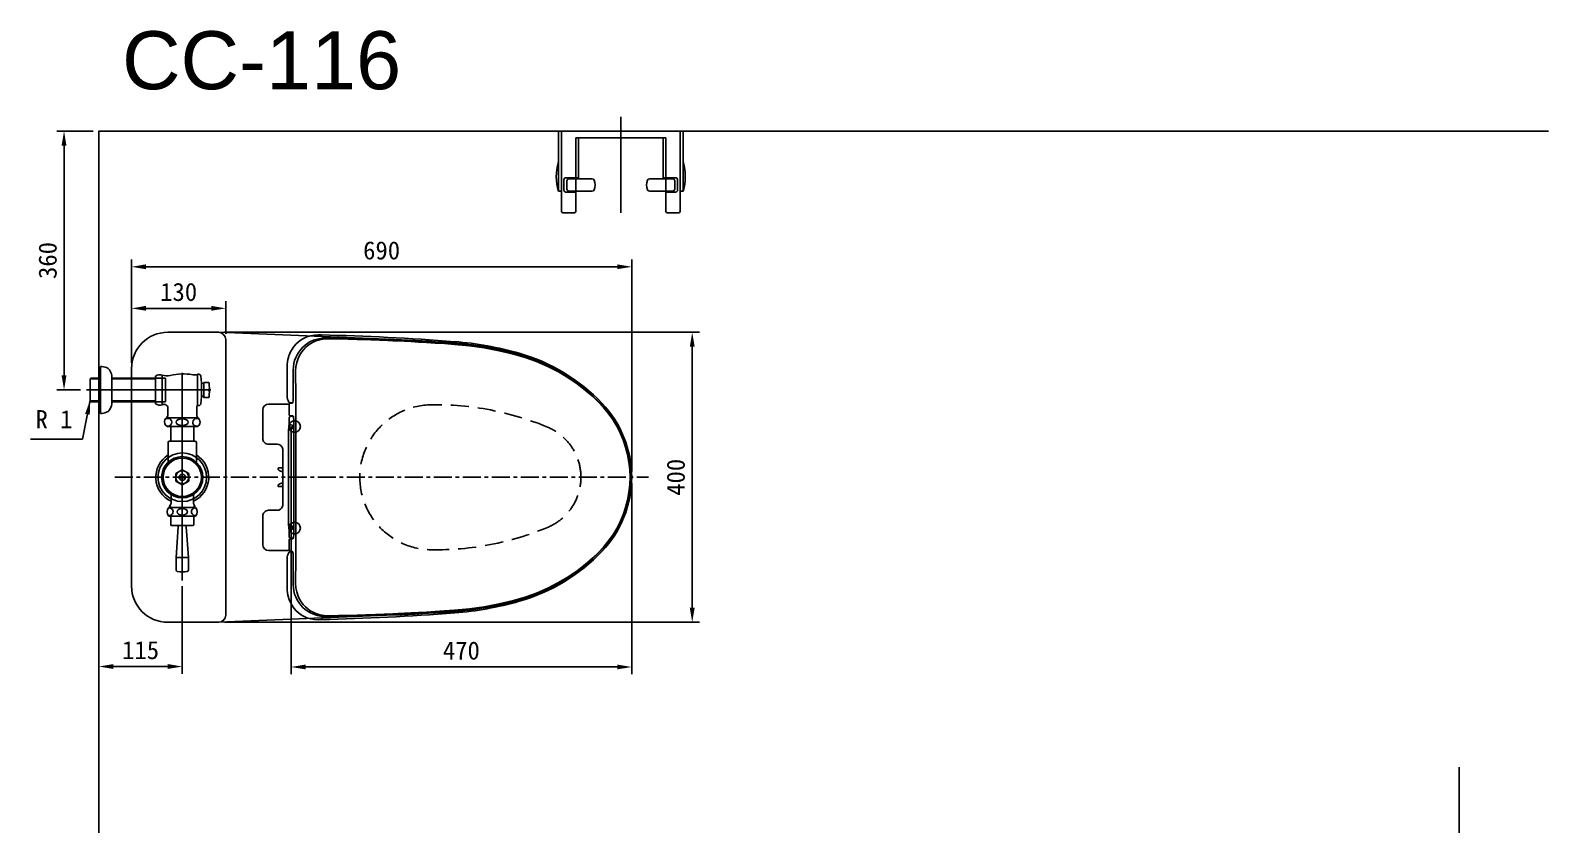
# Model space of a CAD drawing. Extents: x 3417 to 8696, y 52 to 2243.
# Drawn here: x 3472 to 5567, y 1148 to 2243 of the extents above; entities that cross this region are included whole.
import ezdxf

# ---------------------------------------------------------------- set-up
doc = ezdxf.new("R2010")
doc.units = 0
doc.header["$LTSCALE"] = 20
doc.header["$MEASUREMENT"] = 0
doc.linetypes.add('CENTER', pattern=[2, 1.25, -0.25, 0.25, -0.25])
doc.linetypes.add('HIDDEN', pattern=[0.375, 0.25, -0.125])
doc.layers.get('0').update_dxf_attribs({"linetype": 'CONTINUOUS'})
doc.layers.get('DEFPOINTS').update_dxf_attribs({"linetype": 'CONTINUOUS'})
for name, color, linetype in [('1', 1, 'CONTINUOUS'), ('2', 2, 'CONTINUOUS'), ('3', 3, 'CONTINUOUS'), ('4', 4, 'CONTINUOUS'), ('6', 6, 'CONTINUOUS')]:
    doc.layers.add(name, color=color, linetype=linetype)
doc.styles.add('GHS', font='romans', dxfattribs={"bigfont": 'ghs'})
doc.styles.add('ROMANS', font='ROMANS')
doc.dimstyles.get("Standard").update_dxf_attribs({"dimtxt": 2.5, "dimasz": 2, "dimexe": 2, "dimexo": 1, "dimgap": 1.5, "dimtad": 1, "dimdec": 0, "dimlfac": 10, "dimrnd": 0.5, "dimzin": 0, "dimdsep": 46, "dimtxsty": 'Standard', "dimcen": 0, "dimclrt": 2, "dimadec": 0, "dimazin": 0, "dimtfac": 1, "dimtdec": 0, "dimtmove": 0, "dimatfit": 3, "dimfxl": 1, "dimtolj": 1, "dimtzin": 0, "dimarcsym": 0})

# ---------------------------------------------------------------- blocks, each defined once
blk = doc.blocks.new('*D13')
at = {"layer": '3', "color": 3, "lineweight": -2, "transparency": 16777216}
for p, q in [((3566.8, 1468.7), (3566.8, 1355.7)), ((3681.8, 1476.5), (3681.8, 1355.7)), ((3586.8, 1365.7), (3661.8, 1365.7))]:
    blk.add_line(p, q, dxfattribs=at)
at = {"layer": '3', "color": 3, "transparency": 16777216}
for points in [[(3586.8, 1369.1), (3586.8, 1362.4), (3566.8, 1365.7)], [(3661.8, 1369.1), (3661.8, 1362.4), (3681.8, 1365.7)]]:
    blk.add_solid(points, dxfattribs=at)
at = {"layer": 'DEFPOINTS', "color": 0, "transparency": 16777216}
for p in [(3566.8, 1476.7), (3681.8, 1484.5), (3681.8, 1365.7)]:
    blk.add_point(p, dxfattribs=at)
at = {"layer": '3', "color": 2, "transparency": 16777216, "insert": (3624.3, 1388.2), "char_height": 25, "attachment_point": 5}
blk.add_mtext('\\A1;115', dxfattribs=at)
blk = doc.blocks.new('*D22')
at = {"layer": '3', "color": 3, "lineweight": -2, "transparency": 16777216}
for p, q in [((3611.8, 1784.7), (3611.8, 1927)), ((4301.8, 1634.7), (4301.8, 1927)), ((3631.8, 1917), (4281.8, 1917))]:
    blk.add_line(p, q, dxfattribs=at)
at = {"layer": '3', "color": 3, "transparency": 16777216}
for points in [[(3631.8, 1920.4), (3631.8, 1913.7), (3611.8, 1917)], [(4281.8, 1920.4), (4281.8, 1913.7), (4301.8, 1917)]]:
    blk.add_solid(points, dxfattribs=at)
at = {"layer": 'DEFPOINTS', "color": 0, "transparency": 16777216}
for p in [(4301.8, 1917), (3611.8, 1776.7), (4301.8, 1626.7)]:
    blk.add_point(p, dxfattribs=at)
at = {"layer": '3', "color": 2, "transparency": 16777216, "insert": (3956.8, 1939.5), "char_height": 25, "attachment_point": 5}
blk.add_mtext('\\A1;690', dxfattribs=at)
blk = doc.blocks.new('*D23')
at = {"layer": '3', "color": 3, "lineweight": -2, "transparency": 16777216}
for p, q in [((3611.8, 1784.7), (3611.8, 1869.7)), ((3741.8, 1824.7), (3741.8, 1869.7)), ((3631.8, 1859.7), (3721.8, 1859.7))]:
    blk.add_line(p, q, dxfattribs=at)
at = {"layer": '3', "color": 3, "transparency": 16777216}
for points in [[(3631.8, 1863.1), (3631.8, 1856.4), (3611.8, 1859.7)], [(3721.8, 1863.1), (3721.8, 1856.4), (3741.8, 1859.7)]]:
    blk.add_solid(points, dxfattribs=at)
at = {"layer": 'DEFPOINTS', "color": 0, "transparency": 16777216}
for p in [(3741.8, 1859.7), (3741.8, 1816.7), (3611.8, 1776.7)]:
    blk.add_point(p, dxfattribs=at)
at = {"layer": '3', "color": 2, "transparency": 16777216, "insert": (3676.8, 1882.2), "char_height": 25, "attachment_point": 5}
blk.add_mtext('\\A1;130', dxfattribs=at)
blk = doc.blocks.new('*D24')
at = {"layer": '3', "color": 3, "lineweight": -2, "transparency": 16777216}
for p, q in [((3831.8, 1696.7), (3831.8, 1355.1)), ((4301.8, 1618.7), (4301.8, 1355.1)), ((3851.8, 1365.1), (4281.8, 1365.1))]:
    blk.add_line(p, q, dxfattribs=at)
at = {"layer": '3', "color": 3, "transparency": 16777216}
for points in [[(3851.8, 1368.4), (3851.8, 1361.8), (3831.8, 1365.1)], [(4281.8, 1368.4), (4281.8, 1361.8), (4301.8, 1365.1)]]:
    blk.add_solid(points, dxfattribs=at)
at = {"layer": 'DEFPOINTS', "color": 0, "transparency": 16777216}
for p in [(3831.8, 1704.7), (4301.8, 1626.7), (4301.8, 1365.1)]:
    blk.add_point(p, dxfattribs=at)
at = {"layer": '3', "color": 2, "transparency": 16777216, "insert": (4066.8, 1387.6), "char_height": 25, "attachment_point": 5}
blk.add_mtext('\\A1;470', dxfattribs=at)
blk = doc.blocks.new('*D25')
at = {"layer": '3', "color": 3, "lineweight": -2, "transparency": 16777216}
for p, q in [((3739.8, 1826.7), (4395.3, 1826.7)), ((4385.3, 1806.7), (4385.3, 1446.7)), ((3740.2, 1426.7), (4395.3, 1426.7))]:
    blk.add_line(p, q, dxfattribs=at)
at = {"layer": '3', "color": 3, "transparency": 16777216}
for points in [[(4382, 1806.7), (4388.7, 1806.7), (4385.3, 1826.7)], [(4382, 1446.7), (4388.7, 1446.7), (4385.3, 1426.7)]]:
    blk.add_solid(points, dxfattribs=at)
at = {"layer": 'DEFPOINTS', "color": 0, "transparency": 16777216}
for p in [(3731.8, 1826.7), (3732.2, 1426.7), (4385.3, 1426.7)]:
    blk.add_point(p, dxfattribs=at)
at = {"layer": '3', "color": 2, "transparency": 16777216, "insert": (4362.8, 1626.7), "char_height": 25, "attachment_point": 5, "rotation": 90}
blk.add_mtext('\\A1;400', dxfattribs=at)
blk = doc.blocks.new('*D27')
at = {"layer": '3', "color": 3, "lineweight": -2, "transparency": 16777216}
for p, q in [((3558.8, 2104.2), (3508.7, 2104.2)), ((3518.7, 2084.2), (3518.7, 1767.2)), ((3541.6, 1747.2), (3508.7, 1747.2))]:
    blk.add_line(p, q, dxfattribs=at)
at = {"layer": '3', "color": 3, "transparency": 16777216}
for points in [[(3515.3, 2084.2), (3522, 2084.2), (3518.7, 2104.2)], [(3515.3, 1767.2), (3522, 1767.2), (3518.7, 1747.2)]]:
    blk.add_solid(points, dxfattribs=at)
at = {"layer": 'DEFPOINTS', "color": 0, "transparency": 16777216}
for p in [(3566.8, 2104.2), (3518.7, 1747.2), (3549.6, 1747.2)]:
    blk.add_point(p, dxfattribs=at)
at = {"layer": '3', "color": 2, "transparency": 16777216, "insert": (3496.2, 1925.7), "char_height": 25, "attachment_point": 5, "rotation": 90}
blk.add_mtext('\\A1;360', dxfattribs=at)
blk = doc.blocks.new('A$C18963F04')
at = {"color": 2, "ltscale": 50}
for p, q in [((80.2, 392.7), (80.2, 392.7)), ((33.5, 308.9), (33.5, 341)), ((13.6, 297.4), (8, 297.4)), ((14.4, 297.4), (13.8, 297.3)), ((36.5, 297.4), (14.4, 297.4)), ((36.4, 282.8), (36.4, 296.9)), ((36.9, 298.2), (40.1, 298.4)), ((38.5, 299), (38.1, 299)), ((38.6, 299), (38.2, 299)), ((0, 289.2), (0, 249.9)), ((0, 289.2), (0, 289.2)), ((36.5, 265.4), (36.5, 278.6)), ((36.9, 281.5), (41.2, 281.3)), ((42.6, 276.3), (42.6, 196.4)), ((35.3, 262.1), (35.3, 196.4)), ((41.4, 263.7), (38.4, 263.9)), ((0, 249.9), (0, 249.9)), ((0, 249.9), (0, 249.9)), ((19.7, 241.9), (8, 241.9)), ((19.7, 241.9), (19.7, 241.9)), ((27.7, 234.1), (27.7, 234.1)), ((27.7, 234.1), (27.7, 215)), ((27.7, 212.5), (27.7, 233.9)), ((27.7, 207.4), (27.7, 212.5)), ((27.7, 207.4), (27.7, 212.5)), ((27.7, 212), (27.7, 211.9)), ((27.7, 211.9), (27.7, 203.6)), ((27.7, 207.1), (27.7, 211.9)), ((21, 208.8), (21, 208.7)), ((21, 207.7), (21, 208.7)), ((21.5, 209.3), (25.7, 209.3)), ((27, 207.7), (27, 208.8)), ((27.2, 204.3), (27.2, 204.3)), ((27.2, 188.5), (27.2, 188.5)), ((27.7, 206.7), (27.7, 206.4)), ((27.7, 206.4), (27.7, 206.7)), ((27.7, 201.4), (27.7, 206.2)), ((27.7, 203.6), (27.7, 204.3)), ((27.7, 203.4), (27.7, 203.6)), ((27.7, 203.6), (27.7, 203.4)), ((27.7, 202.9), (27.7, 196.4)), ((27.7, 189.9), (27.7, 196.4)), ((27.7, 191.4), (27.7, 186.6)), ((27.7, 189.4), (27.7, 189.2)), ((27.7, 189.2), (27.7, 189.4)), ((27.7, 180.9), (27.7, 189.2)), ((27.7, 189.2), (27.7, 188.5)), ((35.3, 130.6), (35.3, 196.4)), ((42.6, 116.5), (42.6, 196.4)), ((507.3, 196.4), (506.6, 196.4)), ((21, 185), (21, 184.1)), ((21, 184), (21, 184.1)), ((21.5, 183.5), (25.7, 183.5)), ((27, 185.1), (27, 184)), ((27.7, 186.1), (27.7, 186.4)), ((27.7, 186.4), (27.7, 186.1)), ((27.7, 185.7), (27.7, 180.9)), ((27.7, 185.4), (27.7, 180.3)), ((27.7, 185.4), (27.7, 180.3)), ((27.7, 180.8), (27.7, 180.9)), ((27.7, 180.3), (27.7, 158.9)), ((27.7, 158.7), (27.7, 177.8)), ((19.7, 150.9), (8, 150.9)), ((19.7, 150.9), (19.7, 150.9)), ((27.7, 158.7), (27.7, 158.7)), ((0, 103.6), (0, 142.9)), ((0, 142.9), (0, 142.9)), ((0, 142.9), (0, 142.9)), ((36.5, 127.4), (36.5, 114.2)), ((41.4, 129.1), (38.4, 128.9)), ((36.4, 110), (36.4, 95.9)), ((36.9, 111.3), (41.2, 111.5)), ((0, 103.6), (0, 103.6)), ((13.6, 95.4), (8, 95.4)), ((14.4, 95.4), (13.8, 95.5)), ((36.5, 95.4), (14.4, 95.4)), ((33.5, 83.8), (33.5, 51.8)), ((36.9, 94.6), (40.1, 94.4)), ((38.5, 93.8), (38.1, 93.8)), ((38.6, 93.8), (38.2, 93.8)), ((80.2, 0.1), (80.2, 0.1))]:
    blk.add_line(p, q, dxfattribs=at)
for points in [[(54.4, 387), (52.9, 386), (49.1, 383.3), (45.6, 380), (43.7, 377.9), (42, 375.6), (40.3, 373.2), (38.1, 369.3), (36.3, 364.9), (36, 364.3), (35.8, 363.5), (35.5, 362.6), (35.2, 361.6), (34.9, 360.4), (34.6, 359), (34, 355.8), (33.6, 352), (33.5, 347.6)], [(41.8, 344.3), (42.1, 348.8), (42.7, 353.2), (43.8, 357.4), (45.3, 361.5), (47.2, 365.4), (49.5, 369.1), (52.2, 372.6), (55.2, 375.8), (58.4, 378.7), (61.9, 381.2), (65, 383)], [(90.3, 387.5), (84.4, 387.2), (78.7, 386.1), (73.2, 384.4), (69.3, 382.6), (65.5, 380.5), (62.1, 378), (58.9, 375.2), (55.7, 371.8), (52.9, 368.2), (50.5, 364.3), (48.6, 360.2), (46.7, 354.6), (45.5, 348.9), (45.2, 343.1)], [(53.1, 386.2), (53.9, 386.7), (54.3, 386.9)], [(76.5, 392.8), (71.4, 392.6), (66.1, 391.7), (60.8, 390.1), (56.8, 388.3), (54.4, 387)], [(62.5, 381.6), (64.9, 383), (65, 383.1)], [(65, 383), (65.8, 383.5), (70, 385.3), (75.4, 387.1), (81.4, 388.2), (87.6, 388.5)], [(80.2, 392.7), (76.5, 392.8)], [(76.5, 392.8), (76.5, 392.8), (76.5, 392.8)], [(507.4, 196.4), (507, 207.1), (505.8, 217.8), (503.8, 228.3), (501.1, 238.6), (497.6, 248.8), (493.4, 258.6), (487.4, 270), (480.4, 280.8), (472.5, 290.9), (463.7, 300.3), (454.4, 309.1), (442.2, 319.5), (429.4, 329.1), (416, 337.9), (402, 345.7), (387.6, 352.7), (372.7, 358.7), (357.5, 363.8), (342.1, 368), (322.1, 372.5), (302, 376.2), (281.7, 378.9), (261.3, 380.7), (240.9, 382.1), (220.5, 383.4), (200.1, 384.5), (143.9, 387), (87.6, 388.5)], [(90.3, 387.5), (104.5, 387.2), (117.9, 386.9), (130.3, 386.6), (141.9, 386.2), (148.8, 386), (155.2, 385.8), (161.4, 385.5), (167.2, 385.3), (172.6, 385.1), (179.2, 384.8), (186.7, 384.4), (195.2, 384), (204.6, 383.5), (214.9, 382.9), (225.9, 382.3), (237.8, 381.5), (250.6, 380.7), (264.3, 379.7)], [(506.6, 196.4), (506.2, 206.9), (505.1, 217.4), (503.2, 227.8), (500.5, 238), (497.1, 248), (493, 257.7), (488.2, 267.1), (482.7, 276.1), (476.6, 284.6), (469.9, 292.7), (462.6, 300.3), (455.1, 307.6), (444.6, 316.7), (433.6, 325.2), (422.1, 333.1), (407.8, 341.7), (393, 349.4), (377.7, 356), (362, 361.6), (346, 366.2), (325.8, 371), (305.4, 374.8), (284.9, 377.8), (264.3, 379.7)], [(33.5, 347.6), (33.6, 341)], [(33.5, 341), (33.5, 341), (33.6, 341)], [(41.8, 303.3), (41.8, 307.9), (41.8, 313.5), (41.8, 320), (41.8, 327.3), (41.8, 335.5), (41.8, 344.3)], [(41.8, 344.3), (41.8, 344.3), (41.8, 344.3)], [(45.3, 274.7), (45.3, 308.9), (45.2, 343.1)], [(38.1, 299), (37.4, 299.1), (36.7, 299.4), (36, 300), (35.3, 301), (34.7, 302.3), (34.1, 304.1), (33.7, 306.3), (33.6, 307.6), (33.5, 309.1)], [(33.5, 309), (33.5, 309), (33.5, 309)], [(33.5, 309), (33.6, 309)], [(38.6, 299), (38.5, 299)], [(40.1, 298.4), (40.5, 298.4), (40.9, 298.8), (41.2, 299.3), (41.5, 300), (41.7, 301.7), (41.8, 303.4)], [(36.5, 278.5), (36.5, 278.5), (36.7, 279.2), (37, 279.7), (37.4, 280.1), (37.7, 280.3), (37.9, 280.4), (38.1, 280.4), (38.3, 280.5), (38.5, 280.5), (38.9, 280.5), (39.5, 280.5), (39.9, 280.6)], [(37.3, 264.1), (36.5, 264), (35.9, 263.6), (35.4, 262.9), (35.3, 262.1)], [(38.4, 263.9), (38.1, 263.9), (37.9, 264), (37.7, 264), (37.5, 264.1), (37.2, 264.2), (36.9, 264.5), (36.6, 264.9), (36.5, 265.4), (36.5, 265.5)], [(42.6, 263.7), (42.5, 263.7), (41.9, 263.7), (41.5, 263.7)], [(21, 207.7), (21, 207.4)], [(25.7, 204.5), (25.8, 204.5), (26.3, 204.4), (26.7, 204.3), (27, 204.3), (27.2, 204.2), (27.2, 204.3)], [(25.7, 188.3), (25.8, 188.3), (26.3, 188.4), (26.7, 188.5), (27, 188.5), (27.2, 188.5), (27.2, 188.5)], [(26.5, 209.3), (26.7, 209.3), (26.9, 209.2), (27, 209), (27, 208.9), (27, 208.8), (27, 208.8)], [(27, 207.7), (27, 207.6), (27.1, 207.5), (27.1, 207.4), (27.2, 207.3), (27.2, 207.3)], [(27.2, 207.2), (27.3, 207.2), (27.3, 207.2), (27.4, 207.2)], [(27.2, 204.3), (27.3, 204.3), (27.3, 204.3), (27.4, 204.3), (27.6, 204.3), (27.7, 204.3)], [(27.2, 188.5), (27.3, 188.5), (27.3, 188.5), (27.4, 188.5), (27.6, 188.5), (27.7, 188.5)], [(27.7, 207.1), (27.6, 207.1), (27.4, 207.1), (27.4, 207.2)], [(27.7, 203.7), (27.7, 203.7), (27.7, 203.6), (27.7, 203.6)], [(27.7, 196.4), (27.7, 198.4), (27.7, 201.4)], [(27.7, 196.4), (27.7, 194.4), (27.7, 191.4)], [(27.7, 189.1), (27.7, 189.1), (27.7, 189.2), (27.7, 189.2)], [(507.4, 196.4), (507, 185.7), (505.8, 175), (503.8, 164.5), (501.1, 154.1), (497.6, 144), (493.4, 134.2), (487.4, 122.8), (480.4, 112), (472.5, 101.9), (463.7, 92.5), (454.4, 83.6), (442.2, 73.3), (429.4, 63.7), (416, 54.9), (402, 47.1), (387.6, 40.1), (372.7, 34.1), (357.5, 29), (342.1, 24.8), (322.1, 20.3), (302, 16.6), (281.7, 13.9), (261.3, 12.1), (240.9, 10.7), (220.5, 9.4), (200.1, 8.3), (143.9, 5.8), (87.6, 4.3)], [(506.6, 196.4), (506.2, 185.9), (505.1, 175.4), (503.2, 165), (500.5, 154.8), (497.1, 144.8), (493, 135.1), (488.2, 125.7), (482.7, 116.7), (476.6, 108.2), (469.9, 100), (462.6, 92.4), (455.1, 85.2), (444.6, 76.1), (433.6, 67.6), (422.1, 59.7), (407.8, 51.1), (393, 43.4), (377.7, 36.8), (362, 31.2), (346, 26.6), (325.8, 21.8), (305.4, 17.9), (284.9, 15), (264.3, 13.1)], [(508.8, 196.4), (508.2, 196.4), (507.5, 196.4), (507.4, 196.4)], [(21, 185), (21, 185.4)], [(26.5, 183.5), (26.7, 183.5), (26.9, 183.6), (27, 183.8), (27, 183.9), (27, 183.9), (27, 184)], [(27, 185.1), (27, 185.2), (27.1, 185.3), (27.1, 185.4), (27.2, 185.5), (27.2, 185.5)], [(27.2, 185.6), (27.3, 185.6), (27.3, 185.6), (27.4, 185.6)], [(27.7, 185.7), (27.6, 185.7), (27.4, 185.7), (27.4, 185.6)], [(37.3, 128.6), (36.5, 128.8), (35.9, 129.2), (35.4, 129.9), (35.3, 130.6)], [(38.4, 128.9), (38.1, 128.9), (37.9, 128.8), (37.7, 128.8), (37.5, 128.7), (37.2, 128.6), (36.9, 128.3), (36.6, 127.9), (36.5, 127.3), (36.5, 127.3)], [(42.6, 129.1), (42.5, 129.1), (41.9, 129.1), (41.5, 129.1)], [(36.5, 114.3), (36.5, 114.3), (36.7, 113.5), (37, 113.1), (37.4, 112.7), (37.7, 112.5), (37.9, 112.4), (38.1, 112.4), (38.3, 112.3), (38.5, 112.3), (38.9, 112.3), (39.5, 112.3), (39.9, 112.2)], [(45.3, 118.1), (45.3, 83.9), (45.2, 49.7)], [(38.1, 93.8), (37.4, 93.7), (36.7, 93.4), (36, 92.8), (35.3, 91.8), (34.7, 90.5), (34.1, 88.7), (33.7, 86.5), (33.6, 85.2), (33.5, 83.7)], [(33.5, 83.8), (33.5, 83.8), (33.5, 83.8)], [(33.5, 83.8), (33.6, 83.8)], [(38.6, 93.8), (38.5, 93.8)], [(40.1, 94.4), (40.5, 94.4), (40.9, 94), (41.2, 93.5), (41.5, 92.8), (41.7, 91.1), (41.8, 89.4)], [(41.8, 89.5), (41.8, 84.9), (41.8, 79.3), (41.8, 72.8), (41.8, 65.5), (41.8, 57.3), (41.8, 48.5)], [(33.5, 45.2), (33.6, 51.8)], [(33.5, 51.8), (33.5, 51.8), (33.6, 51.8)], [(54.4, 5.8), (52.9, 6.8), (49.1, 9.5), (45.6, 12.8), (43.7, 14.9), (42, 17.2), (40.3, 19.6), (38.1, 23.5), (36.3, 27.8), (36, 28.5), (35.8, 29.2), (35.5, 30.2), (35.2, 31.2), (34.9, 32.4), (34.6, 33.8), (34, 37), (33.6, 40.8), (33.5, 45.2)], [(41.8, 48.4), (42.1, 44), (42.7, 39.6), (43.8, 35.4), (45.3, 31.3), (47.2, 27.4), (49.5, 23.7), (52.2, 20.2), (55.2, 17), (58.4, 14.1), (61.9, 11.6), (65, 9.8)], [(41.8, 48.4), (41.8, 48.4), (41.8, 48.4)], [(90.3, 5.3), (84.4, 5.6), (78.7, 6.7), (73.2, 8.4), (69.3, 10.2), (65.5, 12.3), (62.1, 14.8), (58.9, 17.6), (55.7, 21), (52.9, 24.6), (50.5, 28.5), (48.6, 32.5), (46.7, 38.2), (45.5, 43.9), (45.2, 49.7)], [(53.1, 6.6), (53.9, 6.1), (54.3, 5.8)], [(76.5, 0), (71.4, 0.2), (66.1, 1.1), (60.8, 2.7), (56.8, 4.5), (54.4, 5.8)], [(62.5, 11.2), (64.9, 9.8), (65, 9.7)], [(65, 9.8), (65.8, 9.3), (70, 7.5), (75.4, 5.7), (81.4, 4.6), (87.6, 4.3)], [(80.2, 0.1), (76.5, 0)], [(76.5, 0), (76.5, 0), (76.5, 0)], [(90.3, 5.3), (104.5, 5.6), (117.9, 5.9), (130.3, 6.2), (141.9, 6.6), (148.8, 6.8), (155.2, 7), (161.4, 7.3), (167.2, 7.5), (172.6, 7.7), (179.2, 8), (186.7, 8.4), (195.2, 8.8), (204.6, 9.3), (214.9, 9.8), (225.9, 10.5), (237.8, 11.3), (250.6, 12.1), (264.3, 13.1)]]:
    blk.add_lwpolyline(points, dxfattribs=at)
for centre in [(38.8, 266.4), (38.8, 126.4)]:
    blk.add_circle(centre, 2.37, dxfattribs=at)
for centre, radius, start, end in [((8.2, -2874.1), 3267.6, 85.4987, 88.7365), ((8.2, -2874.1), 3267.6, 85.4987, 88.7365), ((228.8, -71), 455.9, 74.0873, 85.4987), ((228.8, -71), 455.9, 74.0873, 85.4987), ((284.2, 123.2), 253.9, 43.6123, 74.0873), ((284.2, 123.2), 253.9, 43.6123, 74.0873), ((361, 196.4), 147.8, 0, 43.6123), ((28.5, 214.9), 10.8, 227.0817, 254.799), ((361, 196.4), 147.8, 316.3877, 0), ((28.5, 177.9), 10.8, 105.201, 132.9183), ((284.2, 269.6), 253.9, 285.9127, 316.3877), ((284.2, 269.6), 253.9, 285.9127, 316.3877), ((228.8, 463.8), 455.9, 274.5013, 285.9127), ((228.8, 463.8), 455.9, 274.5013, 285.9127), ((8.2, 3266.9), 3267.6, 271.2635, 274.5013), ((8.2, 3266.9), 3267.6, 271.2635, 274.5013)]:
    blk.add_arc(centre, radius, start, end, dxfattribs=at)
at = {"color": 2, "linetype": 'HIDDEN', "ltscale": 5}
for centre, radius, start, end in [((233.8, 196.4), 100, 90.9366, 180), ((238.7, -103.6), 400, 67.3618, 90.9366), ((363.8, 196.4), 75, 0, 67.3618), ((233.8, 196.4), 100, 180, 269.0634), ((363.8, 196.4), 75, 292.6382, 0), ((238.7, 496.4), 400, 269.0634, 292.6382)]:
    blk.add_arc(centre, radius, start, end, dxfattribs=at)
at = {"color": 2, "ltscale": 50, "extrusion": (0, 0, -1)}
for centre, major_axis, ratio, start_param, end_param in [((8, 289.4), (4.21, -6.81), 0.99966, 2.124488, 3.694989), ((13.6, 296.9), (0, -0.5), 0.999695, 3.141593, 3.704966), ((47.9, 280.5), (-9, 0), 0.017453, 0.50647, 0.824227), ((41.2, 276.3), (0, -5), 0.284012, 3.158327, 4.711911), ((50.4, 280.4), (-12.7, 0), 0.017453, 0.824211, 0.844948), ((8, 249.9), (0, -8), 0.999848, 1.537628, 1.570811), ((8, 249.9), (0, -8), 0.999848, 0.877805, 1.537628), ((8, 249.9), (0, -8), 0.999848, 0.000015, 0.877805), ((19.7, 233.9), (5.66, 5.66), 0.999695, 5.497925, 6.697438), ((19.7, 233.9), (-7.66, -2.32), 0.999451, 2.752531, 3.435587), ((19.7, 233.9), (5.66, 5.66), 0.999695, 0.414252, 0.785253), ((27.7, 207.4), (0, -0.8), 0.017455, 0.523599, 1.570796), ((21.5, 185.4), (0, -0.5), 0.998838, 1.569846, 2.39245), ((21.5, 184), (0, -0.5), 0.999848, 0, 1.570796), ((25.7, 183.5), (-1.5, 0), 0.017455, 4.13565, 4.712389), ((27.3, 185.2), (0.088, 0.575), 0.246445, 5.145086, 5.272141), ((27.7, 185.4), (0, -0.8), 0.017455, 1.570796, 2.617994)]:
    blk.add_ellipse(centre, major_axis=major_axis, ratio=ratio, start_param=start_param, end_param=end_param, dxfattribs=at)
at = {"color": 2, "ltscale": 50}
for centre, major_axis, ratio, start_param, end_param in [((21.5, 208.8), (0, 0.5), 0.999848, 0, 1.570796), ((21.5, 207.4), (0, 0.5), 0.998838, 1.569846, 2.39245), ((25.7, 209.3), (-1.5, 0), 0.017455, 4.13565, 4.712389), ((27.3, 207.5), (0.088, -0.575), 0.246445, 5.145086, 5.272141), ((27.7, 207.4), (0, 0.8), 0.017455, 1.570796, 2.617994), ((27.7, 185.4), (0, 0.8), 0.017455, 0.523599, 1.570796), ((8, 142.9), (0, 8), 0.999848, 0.877805, 1.537628), ((8, 142.9), (0, 8), 0.999848, 0.000015, 0.877805), ((19.7, 158.9), (5.66, -5.66), 0.999695, 5.497925, 6.697438), ((19.7, 158.9), (-7.66, 2.32), 0.999451, 2.752531, 3.435587), ((19.7, 158.9), (5.66, -5.66), 0.999695, 0.414252, 0.785253), ((8, 142.9), (0, 8), 0.999848, 1.537628, 1.570811), ((47.9, 112.3), (-9, 0), 0.017453, 0.50647, 0.824227), ((41.2, 116.5), (0, 5), 0.284012, 3.158327, 4.711911), ((50.4, 112.4), (-12.7, 0), 0.017453, 0.824211, 0.844948), ((8, 103.4), (4.21, 6.81), 0.99966, 2.124488, 3.694989), ((13.6, 95.9), (0, 0.5), 0.999695, 3.141593, 3.704966)]:
    blk.add_ellipse(centre, major_axis=major_axis, ratio=ratio, start_param=start_param, end_param=end_param, dxfattribs=at)
for points in [[(36.4, 296.9), (36.4, 297), (36.4, 297.3), (36.6, 297.7), (36.8, 298), (36.9, 298.2)], [(36.9, 281.5), (36.8, 281.7), (36.6, 282), (36.4, 282.4), (36.4, 282.7), (36.4, 282.8)], [(36.9, 111.3), (36.8, 111.1), (36.6, 110.8), (36.4, 110.4), (36.4, 110.1), (36.4, 110)], [(36.4, 95.9), (36.4, 95.8), (36.4, 95.5), (36.6, 95.1), (36.8, 94.8), (36.9, 94.6)]]:
    blk.add_open_spline(points, degree=3, dxfattribs=at)
for points, knots in [([(41, 299), (40.8, 299), (39.9, 299), (39.1, 299), (38.6, 299)], [0.742861, 0.742861, 0.742861, 0.742861, 0.8, 1, 1, 1, 1]), ([(45.4, 196.4), (45.4, 205.1), (45.4, 222.5), (45.4, 248.6), (45.4, 266), (45.3, 274.7)], [0.0000005, 0.0000005, 0.0000005, 0.0000005, 0.3333333, 0.6666667, 0.9999995, 0.9999995, 0.9999995, 0.9999995]), ([(45.4, 196.4), (45.4, 187.7), (45.4, 170.3), (45.4, 144.2), (45.4, 126.8), (45.3, 118.1)], [0.0000005, 0.0000005, 0.0000005, 0.0000005, 0.3333333, 0.6666667, 0.9999995, 0.9999995, 0.9999995, 0.9999995]), ([(41, 93.8), (40.8, 93.8), (39.9, 93.8), (39.1, 93.8), (38.6, 93.8)], [0.742861, 0.742861, 0.742861, 0.742861, 0.8, 1, 1, 1, 1])]:
    blk.add_open_spline(points, degree=3, knots=knots, dxfattribs=at)

msp = doc.modelspace()

# ---------------------------------------------------------------- linework, layer by layer
at = {"color": 1, "linetype": 'CENTER'}
msp.add_line((3588.7837, 1626.72805), (4324.7837, 1626.72805), dxfattribs=at)
at = {"color": 7, "ltscale": 10}
msp.add_circle((3681.7837, 1626.72805), 33.5, dxfattribs=at)
at = {"layer": '1'}
msp.add_line((4286.7837, 1991.22805), (4286.7837, 2123.98671), dxfattribs=at)
at = {"layer": '3', "color": 7}
for p, q in [((3661.7837, 1826.72805), (3731.7837, 1826.72805)), ((3732.19932, 1826.71941), (3974.60475, 1816.63582)), ((3741.7837, 1626.72805), (3741.7837, 1816.72805)), ((3611.7837, 1626.72805), (3611.7837, 1776.72805)), ((3611.7837, 1626.72805), (3611.7837, 1476.72805)), ((3741.7837, 1626.72805), (3741.7837, 1436.72805)), ((3661.7837, 1426.72805), (3731.7837, 1426.72805)), ((3732.19932, 1426.73669), (3974.60475, 1436.82028))]:
    msp.add_line(p, q, dxfattribs=at)
for centre in [(3836.7837, 1696.72805), (3836.7837, 1556.72805)]:
    msp.add_circle(centre, 8, dxfattribs=at)
for centre, radius, start, end in [((3661.7837, 1776.72805), 50, 90, 180), ((3731.7837, 1816.72805), 10, 0, 90), ((3849.91845, -1180.77195), 3000, 86.17340539, 87.617981), ((4016.76104, 1313.65455), 500, 76.34348327, 86.17340539), ((4074.60572, 1551.72805), 255, 40.70570683, 76.34348327), ((4161.7837, 1626.72805), 140, 0, 40.70570683), ((4161.7837, 1626.72805), 140, 319.29429317, 0), ((4074.60572, 1701.72805), 255, 283.65651673, 319.29429317), ((3661.7837, 1476.72805), 50, 180, 270), ((4016.76104, 1939.80155), 500, 273.82659461, 283.65651673), ((3731.7837, 1436.72805), 10, 270, 0), ((3849.91845, 4434.22805), 3000, 272.382019, 273.82659461)]:
    msp.add_arc(centre, radius, start, end, dxfattribs=at)
at = {"layer": '4'}
for p, q in [((4200.7837, 2104.22805), (4372.7837, 2104.22805)), ((4200.7837, 2104.22805), (4200.7837, 2021.22805)), ((4204.7837, 1994.22805), (4204.7837, 2104.22805)), ((4224.7837, 2094.92236), (4348.7837, 2094.92236)), ((4224.7837, 1994.22805), (4224.7837, 2094.92236)), ((4228.55622, 2094.92236), (4228.55622, 2039.92236)), ((4345.01118, 2094.92236), (4345.01118, 2039.92236)), ((4348.7837, 1994.22805), (4348.7837, 2094.92236)), ((4368.7837, 1994.22805), (4368.7837, 2104.22805)), ((4372.7837, 2104.22805), (4372.7837, 2021.22805)), ((4208.4089, 2036.92236), (4208.4089, 2022.92236)), ((4224.7837, 2039.92236), (4211.4089, 2039.92236)), ((4212.4089, 2035.42236), (4212.4089, 2024.42236)), ((4224.7837, 2038.42236), (4215.4089, 2038.42236)), ((4228.55622, 2039.92236), (4224.7837, 2039.92236)), ((4224.7837, 2038.42236), (4247.23863, 2038.42236)), ((4348.7837, 2038.42236), (4326.32877, 2038.42236)), ((4345.01118, 2039.92236), (4348.7837, 2039.92236)), ((4348.7837, 2039.92236), (4362.1585, 2039.92236)), ((4348.7837, 2038.42236), (4358.1585, 2038.42236)), ((4361.1585, 2035.42236), (4361.1585, 2024.42236)), ((4365.1585, 2036.92236), (4365.1585, 2022.92236)), ((4200.7837, 2021.22805), (4204.7837, 2021.22805)), ((4224.7837, 2019.92236), (4211.4089, 2019.92236)), ((4224.7837, 2021.42236), (4215.4089, 2021.42236)), ((4224.7837, 2021.42236), (4247.23863, 2021.42236)), ((4348.7837, 2021.42236), (4326.32877, 2021.42236)), ((4348.7837, 2021.42236), (4358.1585, 2021.42236)), ((4348.7837, 2019.92236), (4362.1585, 2019.92236)), ((4368.7837, 2021.22805), (4372.7837, 2021.22805)), ((4207.7837, 1991.22805), (4221.7837, 1991.22805)), ((4351.7837, 1991.22805), (4365.7837, 1991.22805)), ((3554.7837, 1762.32805), (3555.9337, 1763.47805)), ((3554.7837, 1747.22805), (3554.7837, 1762.32805)), ((3554.7837, 1762.32805), (3554.7837, 1761.22805)), ((3568.7837, 1762.32805), (3554.7837, 1762.32805)), ((3554.7837, 1761.22805), (3554.7837, 1733.22805)), ((3555.9337, 1763.47805), (3568.7837, 1763.47805)), ((3568.7837, 1763.47805), (3568.7837, 1779.72805)), ((3568.7837, 1763.47805), (3568.7837, 1730.97805)), ((3584.78214, 1763.47805), (3644.7837, 1763.47805)), ((3584.78214, 1763.47805), (3584.78214, 1730.97805)), ((3644.7837, 1762.32805), (3584.78214, 1762.32805)), ((3644.7837, 1762.32805), (3642.79184, 1763.47805)), ((3644.7837, 1766.22805), (3644.7837, 1747.22805)), ((3644.7837, 1763.47805), (3658.7837, 1763.47805)), ((3654.24085, 1767.63956), (3654.24085, 1726.81653)), ((3658.7837, 1763.47805), (3658.7837, 1730.97805)), ((3681.7837, 1770.97881), (3681.7837, 1484.53715)), ((3696.31366, 1768.22805), (3702.7837, 1768.22805)), ((3702.7837, 1768.72805), (3702.7837, 1726.22805)), ((3702.7837, 1768.72805), (3704.5741, 1768.72805)), ((3707.55862, 1766.03243), (3708.49041, 1756.89615)), ((3549.61087, 1747.22805), (3721.28399, 1747.22805)), ((3644.7837, 1747.22805), (3644.7837, 1728.22805)), ((3708.49041, 1756.89615), (3708.49041, 1737.55995)), ((3711.50797, 1757.62035), (3710.95649, 1756.46718)), ((3718.50797, 1757.62035), (3711.50797, 1757.62035)), ((3711.50797, 1757.62035), (3711.50797, 1736.83574)), ((3717.2837, 1747.97805), (3717.2837, 1746.47805)), ((3719.2837, 1747.97805), (3717.2837, 1747.97805)), ((3719.2837, 1746.47805), (3717.2837, 1746.47805)), ((3554.7837, 1733.22805), (3554.7837, 1732.12805)), ((3554.7837, 1732.12805), (3554.7837, 1733.22805)), ((3554.7837, 1732.12805), (3555.9337, 1730.97805)), ((3568.7837, 1732.12805), (3554.7837, 1732.12805)), ((3568.7837, 1730.97805), (3555.9337, 1730.97805)), ((3568.7837, 1730.97805), (3568.7837, 1714.72805)), ((3644.7837, 1732.12805), (3584.78214, 1732.12805)), ((3644.7837, 1730.97805), (3584.78214, 1730.97805)), ((3644.7837, 1732.12805), (3642.79184, 1730.97805)), ((3644.7837, 1730.97805), (3658.7837, 1730.97805)), ((3661.7837, 1722.39352), (3661.7837, 1711.33305)), ((3701.7837, 1722.10494), (3701.7837, 1716.23643)), ((3703.2837, 1725.72805), (3704.5741, 1725.72805)), ((3707.55862, 1728.42366), (3708.49041, 1737.55995)), ((3711.50797, 1736.83574), (3710.95649, 1737.98892)), ((3718.50797, 1736.83574), (3711.50797, 1736.83574)), ((3660.7837, 1708.601), (3659.97228, 1708.601)), ((3660.20635, 1708.601), (3661.7837, 1711.33305)), ((3664.5337, 1696.84772), (3660.2837, 1696.84772)), ((3664.5337, 1696.84772), (3660.2837, 1696.84772)), ((3660.7837, 1708.601), (3681.7837, 1708.601)), ((3660.7837, 1708.601), (3661.6837, 1708.601)), ((3664.5337, 1696.84772), (3681.7837, 1696.84772)), ((3664.5337, 1696.84772), (3665.7837, 1696.84772)), ((3665.7837, 1676.72805), (3665.7837, 1696.84772)), ((3702.7837, 1708.601), (3681.7837, 1708.601)), ((3699.0337, 1696.84772), (3681.7837, 1696.84772)), ((3697.7837, 1676.72805), (3697.7837, 1696.84772)), ((3697.7837, 1676.72805), (3697.7837, 1696.84772)), ((3699.0337, 1696.84772), (3703.2837, 1696.84772)), ((3701.7837, 1716.23643), (3701.7837, 1711.33305)), ((3703.36105, 1708.601), (3701.7837, 1711.33305)), ((3702.7837, 1708.601), (3703.59512, 1708.601)), ((3664.2837, 1676.72805), (3665.7837, 1676.72805)), ((3665.7837, 1676.72805), (3699.2837, 1676.72805)), ((3699.2837, 1676.72805), (3697.7837, 1676.72805)), ((3662.2837, 1674.72805), (3662.2837, 1647.51266)), ((3701.2837, 1647.51266), (3701.2837, 1674.72805)), ((3677.45537, 1627.52169), (3686.11203, 1627.52169)), ((3677.45537, 1625.93441), (3686.11203, 1625.93441)), ((3666.2837, 1590.996), (3666.2837, 1602.81153)), ((3697.2837, 1590.996), (3697.2837, 1602.81153)), ((3663.3255, 1585.22805), (3681.7837, 1585.22805)), ((3663.3255, 1573.22805), (3681.7837, 1573.22805)), ((3664.2837, 1586.72805), (3665.88178, 1589.496)), ((3664.2837, 1585.22805), (3664.2837, 1586.72805)), ((3665.2837, 1586.72805), (3664.2837, 1586.72805)), ((3665.2837, 1585.22805), (3665.2837, 1588.4601)), ((3665.7837, 1572.22805), (3665.7837, 1561.22805)), ((3700.2419, 1585.22805), (3681.7837, 1585.22805)), ((3681.7837, 1581.72805), (3681.7837, 1489.64776)), ((3700.2419, 1573.22805), (3681.7837, 1573.22805)), ((3699.2837, 1586.72805), (3697.68562, 1589.496)), ((3697.7837, 1572.22805), (3697.7837, 1561.22805)), ((3698.2837, 1585.22805), (3698.2837, 1588.4601)), ((3698.2837, 1586.72805), (3699.2837, 1586.72805)), ((3699.2837, 1585.22805), (3699.2837, 1586.72805)), ((3666.7837, 1560.22805), (3671.0337, 1560.22805)), ((3671.0337, 1560.22805), (3681.7837, 1560.22805)), ((3673.2837, 1516.27339), (3676.2837, 1558.47086)), ((3696.7837, 1560.22805), (3681.7837, 1560.22805)), ((3690.2837, 1516.27339), (3687.2837, 1558.47086)), ((3673.2837, 1516.27339), (3690.2837, 1516.27339)), ((3673.2837, 1498.88897), (3673.2837, 1516.27339)), ((3690.2837, 1498.88897), (3690.2837, 1516.27339))]:
    msp.add_line(p, q, dxfattribs=at)
msp.add_lwpolyline([(3681.7837, 1637.12569), (3690.78832, 1631.92687), (3690.78832, 1621.52923), (3681.7837, 1616.33041), (3672.77908, 1621.52923), (3672.77908, 1631.92687)], close=True, dxfattribs=at)
for radius in [28.5, 26.5083, 9.00462, 4.40049]:
    msp.add_circle((3681.7837, 1626.72805), radius, dxfattribs=at)
for centre, radius, start, end in [((4265.96025, 2041.22805), 68.17612, 162.94090658, 197.05909342), ((4307.60715, 2041.22805), 68.17612, 342.94090658, 17.05909342), ((4211.4089, 2036.92236), 3, 90, 180), ((4215.4089, 2035.42236), 3, 90, 180), ((4247.23863, 2035.42236), 3, 20.74302765, 90), ((4232.7163, 2029.92236), 18.52895, 339.25697235, 20.74302765), ((4340.85111, 2029.92236), 18.52895, 159.25697235, 200.74302765), ((4326.32877, 2035.42236), 3, 90, 159.25697235), ((4358.1585, 2035.42236), 3, 0, 90), ((4362.1585, 2036.92236), 3, 0, 90), ((4211.4089, 2022.92236), 3, 180, 270), ((4215.4089, 2024.42236), 3, 180, 270), ((4247.23863, 2024.42236), 3, 270, 339.25697235), ((4326.32877, 2024.42236), 3, 200.74302765, 270), ((4358.1585, 2024.42236), 3, 270, 0), ((4362.1585, 2022.92236), 3, 270, 0), ((4207.7837, 1994.22805), 3, 180, 270), ((4221.7837, 1994.22805), 3, 270, 0), ((4351.7837, 1994.22805), 3, 180, 270), ((4365.7837, 1994.22805), 3, 270, 0), ((3567.2837, 1749.76557), 30, 70.99286388, 87.13401602), ((3573.43922, 1768.80621), 10, 37.19654919, 68.8073231), ((3564.7837, 1763.72805), 20, 359.2837841, 33.79228837), ((3650.80882, 1758.24695), 10, 69.92787879, 127.05), ((3660.7617, 1785.48553), 19, 249.92787879, 283.58681326), ((3683.7837, 1690.22805), 79, 80.87394109, 103.58681326), ((3704.5741, 1765.72805), 3, 5.82336272, 90), ((3709.7837, 1757.02805), 1.3, 185.82323164, 334.44131347), ((3709.7837, 1737.42805), 1.3, 25.55868653, 174.17676836), ((3649.2837, 1747.22805), 70, 4.42435579, 8.53777862), ((3649.2837, 1747.22805), 70, 351.46222138, 355.57564421), ((3649.2837, 1747.22805), 70, 0.61385986, 4.42435579), ((3649.2837, 1747.22805), 70, 355.57564421, 359.38614014), ((3573.43922, 1725.64988), 10, 291.1926769, 322.80345081), ((3564.7837, 1730.72805), 20, 326.20771163, 0.7162159), ((3650.80882, 1736.20915), 10, 232.95, 290.07212121), ((3660.7617, 1708.97057), 19, 106.50760283, 110.07212121), ((3656.7837, 1722.39352), 5, 0, 106.50760283), ((3710.7837, 1722.10494), 9, 152.73395555, 180), ((3704.5741, 1728.72805), 3, 270, 354.17663728), ((3567.2837, 1744.69052), 30, 272.86598398, 289.00713612), ((3664.7837, 1702.84772), 7.5, 129.90545365, 233.13010235), ((3661.80367, 1702.51562), 5.43639, 244.15763515, 118.85514633), ((3701.76374, 1702.51562), 5.43639, 61.14485367, 295.84236485), ((3698.7837, 1702.84772), 7.5, 306.86989765, 50.09454635), ((3664.2837, 1674.72805), 2, 90, 180), ((3699.2837, 1674.72805), 2, 0, 90), ((3681.7837, 1626.72805), 36.5, 122.29283043, 244.87101163), ((3681.7837, 1626.72805), 36.5, 295.12898837, 57.70716957), ((3670.0337, 1579.22805), 9, 138.1896851, 221.8103149), ((3663.90905, 1579.22586), 5.21717, 261.2454719, 102.942127), ((3664.7837, 1572.22805), 1, 0, 90), ((3663.2837, 1590.996), 3, 330, 0), ((3699.65835, 1579.22586), 5.21717, 77.057873, 278.7545281), ((3700.2837, 1590.996), 3, 180, 210), ((3698.7837, 1572.22805), 1, 90, 180), ((3693.5337, 1579.22805), 9, 318.1896851, 41.8103149), ((3666.7837, 1561.22805), 1, 180, 270), ((3672.2837, 1558.72805), 4, 356.32112985, 22.02431284), ((3691.2837, 1558.72805), 4, 157.97568716, 183.67887015), ((3696.7837, 1561.22805), 1, 270, 0), ((3675.2837, 1498.88897), 2, 180, 259.17991567), ((3681.7837, 1532.89839), 36.625, 259.17991567, 280.82008433), ((3688.2837, 1498.88897), 2, 280.82008433, 0)]:
    msp.add_arc(centre, radius, start, end, dxfattribs=at)
for centre, major_axis, ratio in [((3681.66502, 1702.64051), (-8.37805, 0), 0.5382521961), ((3681.73184, 1579.0651), (-7.11382, 0), 0.6495734756)]:
    msp.add_ellipse(centre, major_axis=major_axis, ratio=ratio, dxfattribs=at)
at = {"layer": '4', "extrusion": (0, 0, -1)}
msp.add_ellipse((3681.83556, 1579.0651), major_axis=(7.11382, 0), ratio=0.6495734756, dxfattribs=at)
at = {"layer": '4'}
msp.add_point((3555.9337, 1730.97805), dxfattribs=at)
at = {"layer": '6'}
msp.add_lwpolyline([(5566.7837, 2104.22805), (3566.7837, 2104.22805), (3566.7837, 226.72805), (5443.5, 226.72805), (5443.5, 1226.72805)], dxfattribs=at)

# ---------------------------------------------------------------- block references
at = {"layer": '1', "color": 0}
msp.add_blockref('A$C18963F04', (3792.94841, 1430.33092), dxfattribs=at)

# ---------------------------------------------------------------- texts
at = {"insert": (3567.64202, 2241.89171), "char_height": 80, "width": 460, "attachment_point": 1, "style": 'GHS'}
msp.add_mtext('{\\fArial|b0|i0|c0|p34; CC-116}', dxfattribs=at)
at = {"layer": '2', "insert": (3479.27559, 1706.80297), "char_height": 25, "attachment_point": 4, "style": 'ROMANS'}
msp.add_mtext('{\\Ftxt|c129;R 1}', dxfattribs=at)

# ---------------------------------------------------------------- dimensions: what is measured, and where the dimension line sits
at = {"layer": '3'}
dim = msp.add_linear_dim(base=(3518.67654, 1747.22805), p1=(3566.7837, 2104.22805), p2=(3549.61087, 1747.22805), angle=90, text='360', dimstyle='Standard', override={"dimtxt": 25, "dimasz": 20, "dimexe": 10, "dimexo": 8, "dimgap": 10, "dimdec": 4, "dimlfac": 1, "dimzin": 8, "dimclrd": 3, "dimclre": 3, "dimtdec": 4, "dimarcsym": 1}, dxfattribs=at)
dim.commit()
dim.dimension.update_dxf_attribs({"geometry": '*D27', "text_midpoint": (3496.17654, 1925.72805)})
for base, p1, p2, picture, middle in [((4301.7837, 1917.0432), (3611.7837, 1776.72805), (4301.7837, 1626.72805), '*D22', (3956.7837, 1939.5432)), ((3741.7837, 1859.71869), (3611.7837, 1776.72805), (3741.7837, 1816.72805), '*D23', (3676.7837, 1882.21869)), ((4301.7837, 1365.10005), (3831.7837, 1704.72805), (4301.7837, 1626.72805), '*D24', (4066.7837, 1387.60005)), ((3681.7837, 1365.74451), (3566.7837, 1476.72805), (3681.7837, 1484.53715), '*D13', (3624.2837, 1388.24451))]:
    dim = msp.add_linear_dim(base=base, p1=p1, p2=p2, dimstyle='Standard', override={"dimtxt": 25, "dimasz": 20, "dimexe": 10, "dimexo": 8, "dimgap": 10, "dimdec": 4, "dimlfac": 1, "dimzin": 8, "dimclrd": 3, "dimclre": 3, "dimtdec": 4, "dimarcsym": 1}, dxfattribs=at)
    dim.commit()
    dim.dimension.update_dxf_attribs({"geometry": picture, "text_midpoint": middle})
dim = msp.add_linear_dim(base=(4385.32414, 1426.73669), p1=(3731.7837, 1826.72805), p2=(3732.19932, 1426.73669), angle=90, text='400', dimstyle='Standard', override={"dimtxt": 25, "dimasz": 20, "dimexe": 10, "dimexo": 8, "dimgap": 10, "dimdec": 4, "dimlfac": 1, "dimzin": 8, "dimclrd": 3, "dimclre": 3, "dimtdec": 4, "dimarcsym": 1}, dxfattribs=at)
dim.commit()
dim.dimension.update_dxf_attribs({"geometry": '*D25', "text_midpoint": (4385.32414, 1626.72805), "dimtype": 160})

# ---------------------------------------------------------------- leaders
msp.add_leader([(3554.7837, 1733.22805), (3544.24221, 1679.29407), (3472.22288, 1679.29407)], dimstyle='Standard', override={"dimtxt": 25, "dimasz": 20, "dimexe": 10, "dimexo": 8, "dimgap": 10, "dimdec": 4, "dimlfac": 1, "dimzin": 8, "dimclrd": 3, "dimclre": 3, "dimtdec": 4, "dimarcsym": 1}, dxfattribs=at)

doc.saveas('drawing.dxf')
